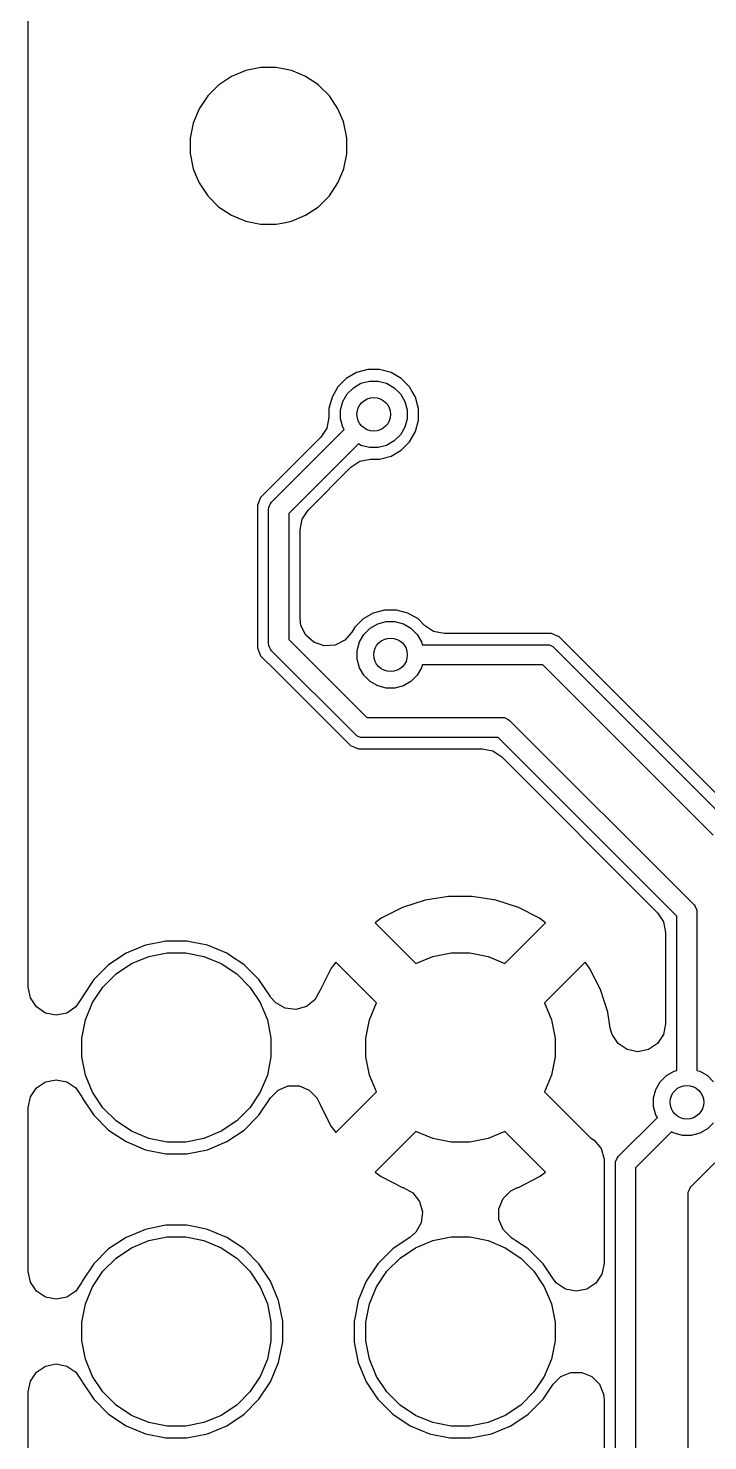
# Model space of a CAD drawing. Header units: inches. Extents: x 2.6 to 14.2, y -7.9 to -3.5.
# Drawn here: x 8.5242 to 8.7634, y -5.0548 to -4.5576 of the extents above; entities that cross this region are included whole.
import ezdxf

# ---------------------------------------------------------------- set-up
doc = ezdxf.new("R2010")
doc.units = ezdxf.units.IN
doc.header["$MEASUREMENT"] = 0
doc.layers.add('B.Cu', color=153, linetype='CONTINUOUS', true_color=0x4d7fc4)

msp = doc.modelspace()

# ---------------------------------------------------------------- linework, layer by layer
at = {"layer": 'B.Cu', "linetype": 'CONTINUOUS'}
for p, q in [((8.52423, -4.5963), (8.52423, -4.32858)), ((8.60078, -4.5725), (8.59576, -4.57458)), ((8.60611, -4.57144), (8.60078, -4.5725)), ((8.60078, -4.5725), (8.60078, -4.5725)), ((8.61154, -4.57144), (8.60611, -4.57144)), ((8.60611, -4.57144), (8.60611, -4.57144)), ((8.61687, -4.5725), (8.61154, -4.57144)), ((8.61154, -4.57144), (8.61154, -4.57144)), ((8.62026, -4.5739), (8.61687, -4.5725)), ((8.61687, -4.5725), (8.61687, -4.5725)), ((8.59124, -4.57759), (8.5874, -4.58144)), ((8.59576, -4.57458), (8.59124, -4.57759)), ((8.59576, -4.57458), (8.59576, -4.57458)), ((8.62189, -4.57458), (8.62026, -4.5739)), ((8.62636, -4.57756), (8.62189, -4.57458)), ((8.62189, -4.57458), (8.62189, -4.57458)), ((8.6264, -4.57759), (8.62636, -4.57756)), ((8.63025, -4.58144), (8.6264, -4.57759)), ((8.5874, -4.58144), (8.58438, -4.58595)), ((8.63324, -4.58592), (8.63025, -4.58144)), ((8.63025, -4.58144), (8.63025, -4.58144)), ((8.58438, -4.58595), (8.58231, -4.59097)), ((8.58438, -4.58595), (8.58438, -4.58595)), ((8.63326, -4.58595), (8.63324, -4.58592)), ((8.63504, -4.59023), (8.63326, -4.58595)), ((8.58231, -4.59097), (8.58125, -4.5963)), ((8.58231, -4.59097), (8.58231, -4.59097)), ((8.63534, -4.59097), (8.63504, -4.59023)), ((8.63602, -4.59439), (8.63534, -4.59097)), ((8.63534, -4.59097), (8.63534, -4.59097)), ((8.52423, -4.89516), (8.52423, -4.5963)), ((8.58125, -4.5963), (8.58125, -4.60173)), ((8.6364, -4.5963), (8.63602, -4.59439)), ((8.6364, -4.60173), (8.6364, -4.5963)), ((8.58125, -4.60173), (8.58231, -4.60706)), ((8.63535, -4.60703), (8.63624, -4.60255)), ((8.63624, -4.60255), (8.6364, -4.60173)), ((8.58231, -4.60706), (8.58231, -4.60706)), ((8.58231, -4.60706), (8.58315, -4.60911)), ((8.63326, -4.61208), (8.63534, -4.60706)), ((8.63534, -4.60706), (8.63535, -4.60703)), ((8.58315, -4.60911), (8.58437, -4.61205)), ((8.58437, -4.61205), (8.58438, -4.61208)), ((8.58438, -4.61208), (8.58438, -4.61208)), ((8.58438, -4.61208), (8.5874, -4.6166)), ((8.63025, -4.6166), (8.63326, -4.61208)), ((8.5874, -4.6166), (8.5874, -4.6166)), ((8.5874, -4.6166), (8.59124, -4.62044)), ((8.6264, -4.62044), (8.63025, -4.6166)), ((8.59124, -4.62044), (8.59124, -4.62044)), ((8.59124, -4.62044), (8.59576, -4.62346)), ((8.59576, -4.62346), (8.59576, -4.62346)), ((8.59576, -4.62346), (8.59944, -4.62498)), ((8.61687, -4.62553), (8.62189, -4.62346)), ((8.62189, -4.62346), (8.6264, -4.62044)), ((8.59944, -4.62498), (8.60078, -4.62553)), ((8.60078, -4.62553), (8.60078, -4.62553)), ((8.60078, -4.62553), (8.60595, -4.62656)), ((8.60595, -4.62656), (8.60611, -4.62659)), ((8.60611, -4.62659), (8.61154, -4.62659)), ((8.61154, -4.62659), (8.6142, -4.62606)), ((8.6142, -4.62606), (8.61687, -4.62553)), ((8.61687, -4.62553), (8.61687, -4.62553)), ((8.61687, -4.62553), (8.61687, -4.62553)), ((8.64379, -4.67774), (8.63978, -4.67881)), ((8.64794, -4.67774), (8.64379, -4.67774)), ((8.65195, -4.67881), (8.64794, -4.67774)), ((8.63618, -4.68089), (8.63325, -4.68382)), ((8.63978, -4.67881), (8.63618, -4.68089)), ((8.63868, -4.68413), (8.64135, -4.68259)), ((8.64135, -4.68259), (8.64432, -4.68179)), ((8.64432, -4.68179), (8.64741, -4.68179)), ((8.64741, -4.68179), (8.65039, -4.68259)), ((8.65039, -4.68259), (8.65306, -4.68413)), ((8.65376, -4.67985), (8.65195, -4.67881)), ((8.65555, -4.68089), (8.65376, -4.67985)), ((8.65848, -4.68382), (8.65555, -4.68089)), ((8.63117, -4.68742), (8.6301, -4.69143)), ((8.63325, -4.68382), (8.63117, -4.68742)), ((8.63495, -4.68898), (8.6365, -4.68631)), ((8.6365, -4.68631), (8.63868, -4.68413)), ((8.65306, -4.68413), (8.65524, -4.68631)), ((8.65524, -4.68631), (8.65678, -4.68898)), ((8.65954, -4.68566), (8.65848, -4.68382)), ((8.66056, -4.68742), (8.65954, -4.68566)), ((8.66142, -4.69062), (8.66056, -4.68742)), ((8.6301, -4.69143), (8.6301, -4.6946)), ((8.63416, -4.69196), (8.63495, -4.68898)), ((8.63416, -4.69505), (8.63416, -4.69196)), ((8.65678, -4.68898), (8.65758, -4.69196)), ((8.65758, -4.69196), (8.65758, -4.69505)), ((8.66163, -4.69143), (8.66142, -4.69062)), ((8.66163, -4.69558), (8.66163, -4.69143)), ((8.6301, -4.6946), (8.62935, -4.69836)), ((8.63495, -4.69802), (8.63416, -4.69505)), ((8.63546, -4.6989), (8.63495, -4.69802)), ((8.65678, -4.69802), (8.65524, -4.70069)), ((8.65758, -4.69505), (8.65678, -4.69802)), ((8.66056, -4.69959), (8.66163, -4.69558)), ((8.62723, -4.70154), (8.60815, -4.72061)), ((8.6099, -4.72446), (8.63546, -4.6989)), ((8.62935, -4.69836), (8.62723, -4.70154)), ((8.65306, -4.70287), (8.65039, -4.70442)), ((8.65524, -4.70069), (8.65306, -4.70287)), ((8.65848, -4.70319), (8.66056, -4.69959)), ((8.64047, -4.70391), (8.61594, -4.72844)), ((8.64135, -4.70442), (8.64047, -4.70391)), ((8.64432, -4.70521), (8.64135, -4.70442)), ((8.64741, -4.70521), (8.64432, -4.70521)), ((8.65039, -4.70442), (8.64741, -4.70521)), ((8.65195, -4.7082), (8.65555, -4.70612)), ((8.65555, -4.70612), (8.65848, -4.70319)), ((8.62277, -4.7272), (8.63783, -4.71214)), ((8.63783, -4.71214), (8.64101, -4.71002)), ((8.64101, -4.71002), (8.64477, -4.70927)), ((8.64477, -4.70927), (8.64794, -4.70927)), ((8.64794, -4.70927), (8.65195, -4.7082)), ((8.60604, -4.72272), (8.6049, -4.72548)), ((8.60815, -4.72061), (8.60604, -4.72272)), ((8.60815, -4.72061), (8.60815, -4.72061)), ((8.60815, -4.72061), (8.60815, -4.72061)), ((8.6049, -4.72548), (8.6049, -4.7757)), ((8.60886, -4.72697), (8.60893, -4.72628)), ((8.60886, -4.77421), (8.60886, -4.72697)), ((8.60893, -4.72628), (8.6094, -4.72513)), ((8.6094, -4.72513), (8.60946, -4.725)), ((8.60946, -4.725), (8.6099, -4.72446)), ((8.62065, -4.73038), (8.62277, -4.7272)), ((8.61594, -4.72844), (8.61594, -4.77274)), ((8.6199, -4.73414), (8.62065, -4.73038)), ((8.6199, -4.76523), (8.6199, -4.73414)), ((8.6497, -4.76238), (8.64569, -4.76346)), ((8.65385, -4.76238), (8.6497, -4.76238)), ((8.65786, -4.76346), (8.65385, -4.76238)), ((8.62024, -4.76777), (8.6199, -4.76523)), ((8.64209, -4.76553), (8.63915, -4.76847)), ((8.64569, -4.76346), (8.64209, -4.76553)), ((8.64458, -4.76878), (8.64725, -4.76724)), ((8.64725, -4.76724), (8.65023, -4.76644)), ((8.65023, -4.76644), (8.65331, -4.76644)), ((8.65331, -4.76644), (8.65629, -4.76724)), ((8.65629, -4.76724), (8.65896, -4.76878)), ((8.66145, -4.76553), (8.65786, -4.76346)), ((8.6637, -4.76778), (8.66145, -4.76553)), ((8.66145, -4.76553), (8.66145, -4.76553)), ((8.62193, -4.7712), (8.62024, -4.76777)), ((8.6248, -4.77372), (8.62193, -4.7712)), ((8.63819, -4.77013), (8.63567, -4.77301)), ((8.63915, -4.76847), (8.63819, -4.77013)), ((8.64086, -4.77363), (8.6424, -4.77096)), ((8.6424, -4.77096), (8.64458, -4.76878)), ((8.65896, -4.76878), (8.66114, -4.77096)), ((8.66114, -4.77096), (8.66268, -4.77363)), ((8.66688, -4.7699), (8.6637, -4.76778)), ((8.67063, -4.77065), (8.66688, -4.7699)), ((8.70838, -4.77065), (8.67063, -4.77065)), ((8.71114, -4.77179), (8.70838, -4.77065)), ((8.70838, -4.77065), (8.70838, -4.77065)), ((8.71325, -4.7739), (8.71114, -4.77179)), ((8.71114, -4.77179), (8.71114, -4.77179)), ((8.71114, -4.77179), (8.71114, -4.77179)), ((8.6049, -4.7757), (8.60604, -4.77846)), ((8.60893, -4.7749), (8.60886, -4.77421)), ((8.60926, -4.7757), (8.60893, -4.7749)), ((8.60946, -4.77618), (8.60926, -4.7757)), ((8.6099, -4.77672), (8.60946, -4.77618)), ((8.63942, -4.80625), (8.6099, -4.77672)), ((8.61594, -4.77274), (8.6434, -4.8002)), ((8.62843, -4.77495), (8.6248, -4.77372)), ((8.63224, -4.7747), (8.62843, -4.77495)), ((8.63567, -4.77301), (8.63224, -4.7747)), ((8.64006, -4.77661), (8.64086, -4.77363)), ((8.64006, -4.77969), (8.64006, -4.77661)), ((8.66268, -4.77363), (8.66295, -4.77461)), ((8.66295, -4.77461), (8.70689, -4.77461)), ((8.70689, -4.77461), (8.70758, -4.77467)), ((8.70758, -4.77467), (8.70847, -4.77504)), ((8.70847, -4.77504), (8.70886, -4.7752)), ((8.70886, -4.7752), (8.7094, -4.77564)), ((8.7094, -4.77564), (8.77039, -4.83664)), ((8.76775, -4.82841), (8.71325, -4.7739)), ((8.71325, -4.7739), (8.71325, -4.7739)), ((8.60604, -4.77846), (8.60604, -4.77846)), ((8.60604, -4.77846), (8.60604, -4.77846)), ((8.60604, -4.77846), (8.60815, -4.78057)), ((8.60815, -4.78057), (8.60815, -4.78057)), ((8.60815, -4.78057), (8.60953, -4.78195)), ((8.60953, -4.78195), (8.63557, -4.80799)), ((8.64086, -4.78267), (8.64006, -4.77969)), ((8.66295, -4.78169), (8.66268, -4.78267)), ((8.70542, -4.78169), (8.66295, -4.78169)), ((8.76538, -4.84165), (8.70542, -4.78169)), ((8.6424, -4.78534), (8.64086, -4.78267)), ((8.64458, -4.78752), (8.6424, -4.78534)), ((8.64725, -4.78906), (8.64458, -4.78752)), ((8.65896, -4.78752), (8.65629, -4.78906)), ((8.66114, -4.78534), (8.65896, -4.78752)), ((8.66268, -4.78267), (8.66114, -4.78534)), ((8.65023, -4.78986), (8.64725, -4.78906)), ((8.65331, -4.78986), (8.65023, -4.78986)), ((8.65629, -4.78906), (8.65331, -4.78986)), ((8.6434, -4.8002), (8.69114, -4.8002)), ((8.69114, -4.8002), (8.69183, -4.80026)), ((8.69183, -4.80026), (8.69274, -4.80064)), ((8.69274, -4.80064), (8.69311, -4.80079)), ((8.69311, -4.80079), (8.69365, -4.80123)), ((8.69365, -4.80123), (8.75861, -4.8662)), ((8.63996, -4.80669), (8.63942, -4.80625)), ((8.64033, -4.80684), (8.63996, -4.80669)), ((8.64124, -4.80722), (8.64033, -4.80684)), ((8.64193, -4.80728), (8.64124, -4.80722)), ((8.68967, -4.80728), (8.64193, -4.80728)), ((8.75256, -4.87017), (8.68967, -4.80728)), ((8.63557, -4.80799), (8.63557, -4.80799)), ((8.63557, -4.80799), (8.63557, -4.80799)), ((8.63557, -4.80799), (8.63557, -4.80799)), ((8.63557, -4.80799), (8.63768, -4.8101)), ((8.63768, -4.8101), (8.63768, -4.8101)), ((8.63768, -4.8101), (8.64044, -4.81124)), ((8.64044, -4.81124), (8.64044, -4.81124)), ((8.64044, -4.81124), (8.64044, -4.81124)), ((8.64044, -4.81124), (8.68397, -4.81124)), ((8.68397, -4.81124), (8.68773, -4.81199)), ((8.68773, -4.81199), (8.69091, -4.81411)), ((8.69091, -4.81411), (8.74573, -4.86894)), ((8.65598, -4.86708), (8.64852, -4.87088)), ((8.66393, -4.8645), (8.65598, -4.86708)), ((8.65598, -4.86708), (8.65598, -4.86708)), ((8.67219, -4.86319), (8.66393, -4.8645)), ((8.68056, -4.86319), (8.67219, -4.86319)), ((8.68882, -4.8645), (8.68056, -4.86319)), ((8.69678, -4.86708), (8.68882, -4.8645)), ((8.70423, -4.87088), (8.69678, -4.86708)), ((8.69678, -4.86708), (8.69678, -4.86708)), ((8.75861, -4.8662), (8.75905, -4.86673)), ((8.75905, -4.86673), (8.75905, -4.86673)), ((8.75905, -4.86673), (8.75958, -4.86801)), ((8.64852, -4.87088), (8.64639, -4.87243)), ((8.64852, -4.87088), (8.64852, -4.87088)), ((8.70637, -4.87243), (8.70423, -4.87088)), ((8.70423, -4.87088), (8.70423, -4.87088)), ((8.74573, -4.86894), (8.74786, -4.87212)), ((8.74786, -4.87212), (8.7486, -4.87587)), ((8.75256, -4.92446), (8.75256, -4.87017)), ((8.75958, -4.86801), (8.75965, -4.8687)), ((8.75965, -4.8687), (8.75965, -4.92446)), ((8.64639, -4.87243), (8.66073, -4.88677)), ((8.69202, -4.88677), (8.70637, -4.87243)), ((8.7486, -4.87587), (8.7486, -4.90803)), ((8.56546, -4.88036), (8.55865, -4.88318)), ((8.5704, -4.87937), (8.56546, -4.88036)), ((8.57269, -4.87892), (8.5704, -4.87937)), ((8.58006, -4.87892), (8.57269, -4.87892)), ((8.58236, -4.87937), (8.58006, -4.87892)), ((8.58729, -4.88036), (8.58236, -4.87937)), ((8.5941, -4.88318), (8.58729, -4.88036)), ((8.55865, -4.88318), (8.55252, -4.88727)), ((8.55515, -4.89047), (8.5606, -4.88683)), ((8.55865, -4.88318), (8.55865, -4.88318)), ((8.5606, -4.88683), (8.56666, -4.88431)), ((8.56666, -4.88431), (8.5731, -4.88304)), ((8.5731, -4.88304), (8.57966, -4.88304)), ((8.57966, -4.88304), (8.58609, -4.88431)), ((8.58609, -4.88431), (8.59215, -4.88683)), ((8.59215, -4.88683), (8.59761, -4.89047)), ((8.59537, -4.88402), (8.5941, -4.88318)), ((8.5941, -4.88318), (8.5941, -4.88318)), ((8.59581, -4.88432), (8.59537, -4.88402)), ((8.59942, -4.88673), (8.59581, -4.88432)), ((8.60023, -4.88727), (8.59942, -4.88673)), ((8.63247, -4.88635), (8.63092, -4.88848)), ((8.64681, -4.90069), (8.63247, -4.88635)), ((8.66073, -4.88677), (8.66666, -4.88432)), ((8.66666, -4.88432), (8.6731, -4.88304)), ((8.6731, -4.88304), (8.67966, -4.88304)), ((8.67966, -4.88304), (8.68609, -4.88432)), ((8.68609, -4.88432), (8.69202, -4.88677)), ((8.72029, -4.88635), (8.70594, -4.90069)), ((8.72184, -4.88848), (8.72029, -4.88635)), ((8.72029, -4.88635), (8.72029, -4.88635)), ((8.55252, -4.88727), (8.54731, -4.89248)), ((8.55051, -4.89511), (8.55515, -4.89047)), ((8.59761, -4.89047), (8.60225, -4.89511)), ((8.60544, -4.89248), (8.60023, -4.88727)), ((8.63092, -4.88848), (8.62712, -4.89594)), ((8.63092, -4.88848), (8.63092, -4.88848)), ((8.72563, -4.89594), (8.72184, -4.88848)), ((8.52498, -4.89891), (8.52423, -4.89516)), ((8.54731, -4.89248), (8.54322, -4.89861)), ((8.54686, -4.90056), (8.55051, -4.89511)), ((8.60225, -4.89511), (8.60589, -4.90056)), ((8.60934, -4.89831), (8.60544, -4.89248)), ((8.62703, -4.89622), (8.62516, -4.89956)), ((8.62712, -4.89594), (8.62703, -4.89622)), ((8.62712, -4.89594), (8.62712, -4.89594)), ((8.72822, -4.90389), (8.72563, -4.89594)), ((8.72563, -4.89594), (8.72563, -4.89594)), ((8.5271, -4.90209), (8.52498, -4.89891)), ((8.54309, -4.89891), (8.54097, -4.90209)), ((8.54322, -4.89861), (8.54309, -4.89891)), ((8.54322, -4.89861), (8.54322, -4.89861)), ((8.54435, -4.90662), (8.54686, -4.90056)), ((8.60589, -4.90056), (8.6084, -4.90662)), ((8.60956, -4.89864), (8.60934, -4.89831)), ((8.61134, -4.90064), (8.60956, -4.89864)), ((8.61468, -4.90251), (8.61134, -4.90064)), ((8.62216, -4.90192), (8.61848, -4.90296)), ((8.62516, -4.89956), (8.62216, -4.90192)), ((8.64435, -4.90662), (8.64681, -4.90069)), ((8.70594, -4.90069), (8.7084, -4.90662)), ((8.53028, -4.90422), (8.5271, -4.90209)), ((8.53404, -4.90496), (8.53028, -4.90422)), ((8.53779, -4.90422), (8.53404, -4.90496)), ((8.54097, -4.90209), (8.53779, -4.90422)), ((8.54307, -4.91306), (8.54435, -4.90662)), ((8.6084, -4.90662), (8.60968, -4.91306)), ((8.61848, -4.90296), (8.61468, -4.90251)), ((8.64307, -4.91306), (8.64435, -4.90662)), ((8.7084, -4.90662), (8.70968, -4.91306)), ((8.72912, -4.90956), (8.72822, -4.90389)), ((8.75753, -4.96541), (8.81791, -4.90503)), ((8.72974, -4.91178), (8.72912, -4.90956)), ((8.73187, -4.91496), (8.72974, -4.91178)), ((8.74786, -4.91178), (8.74573, -4.91496)), ((8.7486, -4.90803), (8.74786, -4.91178)), ((8.54307, -4.91962), (8.54307, -4.91306)), ((8.60968, -4.91306), (8.60968, -4.91962)), ((8.64307, -4.91962), (8.64307, -4.91306)), ((8.70968, -4.91306), (8.70968, -4.91962)), ((8.73505, -4.91709), (8.73187, -4.91496)), ((8.74573, -4.91496), (8.74255, -4.91709)), ((8.54435, -4.92605), (8.54307, -4.91962)), ((8.60968, -4.91962), (8.6084, -4.92605)), ((8.64435, -4.92605), (8.64307, -4.91962)), ((8.70968, -4.91962), (8.7084, -4.92605)), ((8.7388, -4.91783), (8.73505, -4.91709)), ((8.74255, -4.91709), (8.7388, -4.91783)), ((8.54686, -4.93211), (8.54435, -4.92605)), ((8.6084, -4.92605), (8.60589, -4.93211)), ((8.64681, -4.93199), (8.64435, -4.92605)), ((8.7084, -4.92605), (8.70594, -4.93199)), ((8.74673, -4.92844), (8.74891, -4.92626)), ((8.74891, -4.92626), (8.75158, -4.92472)), ((8.75158, -4.92472), (8.75256, -4.92446)), ((8.75965, -4.92446), (8.76062, -4.92472)), ((8.76062, -4.92472), (8.76329, -4.92626)), ((8.76329, -4.92626), (8.76547, -4.92844)), ((8.52498, -4.93377), (8.5271, -4.93059)), ((8.5271, -4.93059), (8.53028, -4.92846)), ((8.53028, -4.92846), (8.53404, -4.92771)), ((8.53404, -4.92771), (8.53779, -4.92846)), ((8.53779, -4.92846), (8.54097, -4.93059)), ((8.54097, -4.93059), (8.54309, -4.93377)), ((8.60956, -4.93404), (8.61226, -4.93134)), ((8.61226, -4.93134), (8.61579, -4.92987)), ((8.61579, -4.92987), (8.61962, -4.92987)), ((8.61962, -4.92987), (8.62315, -4.93134)), ((8.62315, -4.93134), (8.62586, -4.93404)), ((8.74439, -4.93409), (8.74519, -4.93111)), ((8.74519, -4.93111), (8.74673, -4.92844)), ((8.52423, -4.93752), (8.52498, -4.93377)), ((8.54309, -4.93377), (8.54309, -4.93377)), ((8.54309, -4.93377), (8.54322, -4.93406)), ((8.54322, -4.93406), (8.54322, -4.93406)), ((8.54322, -4.93406), (8.54727, -4.94014)), ((8.55051, -4.93757), (8.54686, -4.93211)), ((8.60589, -4.93211), (8.60225, -4.93757)), ((8.60544, -4.94019), (8.60954, -4.93406)), ((8.60954, -4.93406), (8.60956, -4.93404)), ((8.60954, -4.93406), (8.60954, -4.93406)), ((8.62586, -4.93404), (8.62703, -4.93646)), ((8.62703, -4.93646), (8.62712, -4.93674)), ((8.62712, -4.93674), (8.62712, -4.93674)), ((8.62712, -4.93674), (8.63092, -4.94419)), ((8.63247, -4.94633), (8.64681, -4.93199)), ((8.70594, -4.93199), (8.72215, -4.94819)), ((8.74439, -4.93717), (8.74439, -4.93409)), ((8.52423, -4.99516), (8.52423, -4.93752)), ((8.54727, -4.94014), (8.54731, -4.94019)), ((8.54731, -4.94019), (8.55252, -4.94541)), ((8.55515, -4.94221), (8.55051, -4.93757)), ((8.60225, -4.93757), (8.59761, -4.94221)), ((8.60023, -4.94541), (8.60544, -4.94019)), ((8.73194, -4.95478), (8.7457, -4.94103)), ((8.74519, -4.94015), (8.74439, -4.93717)), ((8.7457, -4.94103), (8.74519, -4.94015)), ((8.55252, -4.94541), (8.55865, -4.9495)), ((8.5606, -4.94585), (8.55515, -4.94221)), ((8.56666, -4.94836), (8.5606, -4.94585)), ((8.59215, -4.94585), (8.58609, -4.94836)), ((8.59761, -4.94221), (8.59215, -4.94585)), ((8.5941, -4.9495), (8.60023, -4.94541)), ((8.63092, -4.94419), (8.63092, -4.94419)), ((8.63092, -4.94419), (8.63247, -4.94633)), ((8.66073, -4.9459), (8.64639, -4.96025)), ((8.66666, -4.94836), (8.66073, -4.9459)), ((8.69202, -4.9459), (8.68609, -4.94836)), ((8.70637, -4.96025), (8.69202, -4.9459)), ((8.75071, -4.94604), (8.73799, -4.95875)), ((8.75158, -4.94654), (8.75071, -4.94604)), ((8.75456, -4.94734), (8.75158, -4.94654)), ((8.76062, -4.94654), (8.75764, -4.94734)), ((8.76329, -4.945), (8.76062, -4.94654)), ((8.76547, -4.94282), (8.76329, -4.945)), ((8.55865, -4.9495), (8.55865, -4.9495)), ((8.55865, -4.9495), (8.55865, -4.9495)), ((8.55865, -4.9495), (8.56546, -4.95232)), ((8.5731, -4.94964), (8.56666, -4.94836)), ((8.57966, -4.94964), (8.5731, -4.94964)), ((8.58609, -4.94836), (8.57966, -4.94964)), ((8.58729, -4.95232), (8.5941, -4.9495)), ((8.6731, -4.94964), (8.66666, -4.94836)), ((8.67966, -4.94964), (8.6731, -4.94964)), ((8.68609, -4.94836), (8.67966, -4.94964)), ((8.72215, -4.94819), (8.72351, -4.94895)), ((8.72351, -4.94895), (8.72588, -4.95196)), ((8.75764, -4.94734), (8.75456, -4.94734)), ((8.56546, -4.95232), (8.56546, -4.95232)), ((8.56546, -4.95232), (8.56546, -4.95232)), ((8.56546, -4.95232), (8.57269, -4.95376)), ((8.57269, -4.95376), (8.57269, -4.95376)), ((8.57269, -4.95376), (8.58006, -4.95376)), ((8.58006, -4.95376), (8.58729, -4.95232)), ((8.58006, -4.95376), (8.58006, -4.95376)), ((8.72588, -4.95196), (8.72692, -4.95564)), ((8.72692, -4.95564), (8.72695, -4.95641)), ((8.72695, -4.95641), (8.72695, -4.99235)), ((8.73091, -4.95728), (8.73097, -4.95659)), ((8.73097, -4.95659), (8.7315, -4.95531)), ((8.7315, -4.95531), (8.73194, -4.95478)), ((8.7315, -4.95531), (8.7315, -4.95531)), ((8.64639, -4.96025), (8.64639, -4.96025)), ((8.64639, -4.96025), (8.64852, -4.9618)), ((8.70423, -4.9618), (8.70637, -4.96025)), ((8.73091, -5.12904), (8.73091, -4.95728)), ((8.73799, -4.95875), (8.73799, -5.13167)), ((8.64852, -4.9618), (8.65598, -4.96559)), ((8.65598, -4.96559), (8.65598, -4.96559)), ((8.65598, -4.96559), (8.65626, -4.96569)), ((8.65626, -4.96569), (8.6596, -4.96756)), ((8.69408, -4.96686), (8.6965, -4.96569)), ((8.6965, -4.96569), (8.69678, -4.96559)), ((8.69678, -4.96559), (8.70423, -4.9618)), ((8.69678, -4.96559), (8.69678, -4.96559)), ((8.75656, -4.96722), (8.75696, -4.96628)), ((8.75696, -4.96628), (8.75709, -4.96594)), ((8.75709, -4.96594), (8.75753, -4.96541)), ((8.6596, -4.96756), (8.66196, -4.97056)), ((8.66196, -4.97056), (8.663, -4.97424)), ((8.68991, -4.9731), (8.69138, -4.96956)), ((8.69138, -4.96956), (8.69408, -4.96686)), ((8.7565, -4.96791), (8.75656, -4.96722)), ((8.7565, -5.22253), (8.7565, -4.96791)), ((8.663, -4.97424), (8.66255, -4.97804)), ((8.68991, -4.97692), (8.68991, -4.9731)), ((8.56546, -4.98036), (8.55865, -4.98318)), ((8.5698, -4.97949), (8.56546, -4.98036)), ((8.57269, -4.97892), (8.5698, -4.97949)), ((8.58006, -4.97892), (8.57269, -4.97892)), ((8.58356, -4.97961), (8.58006, -4.97892)), ((8.58729, -4.98036), (8.58356, -4.97961)), ((8.5941, -4.98318), (8.58729, -4.98036)), ((8.66068, -4.98138), (8.65868, -4.98316)), ((8.66255, -4.97804), (8.66068, -4.98138)), ((8.69138, -4.98046), (8.68991, -4.97692)), ((8.69408, -4.98316), (8.69138, -4.98046)), ((8.55865, -4.98318), (8.55252, -4.98727)), ((8.55865, -4.98318), (8.55865, -4.98318)), ((8.5606, -4.98683), (8.56666, -4.98431)), ((8.56666, -4.98431), (8.5731, -4.98304)), ((8.5731, -4.98304), (8.57966, -4.98304)), ((8.57966, -4.98304), (8.58609, -4.98431)), ((8.58609, -4.98431), (8.59215, -4.98683)), ((8.59989, -4.98704), (8.5941, -4.98318)), ((8.5941, -4.98318), (8.5941, -4.98318)), ((8.65868, -4.98316), (8.65252, -4.98727)), ((8.6606, -4.98683), (8.66666, -4.98431)), ((8.66666, -4.98431), (8.6731, -4.98304)), ((8.6731, -4.98304), (8.67966, -4.98304)), ((8.67966, -4.98304), (8.68609, -4.98431)), ((8.68609, -4.98431), (8.69215, -4.98683)), ((8.6941, -4.98318), (8.69408, -4.98316)), ((8.69588, -4.98436), (8.6941, -4.98318)), ((8.6941, -4.98318), (8.6941, -4.98318)), ((8.69989, -4.98704), (8.69588, -4.98436)), ((8.55252, -4.98727), (8.54731, -4.99248)), ((8.55051, -4.99511), (8.55515, -4.99047)), ((8.55515, -4.99047), (8.5606, -4.98683)), ((8.59215, -4.98683), (8.59761, -4.99047)), ((8.59761, -4.99047), (8.60225, -4.99511)), ((8.60023, -4.98727), (8.59989, -4.98704)), ((8.60544, -4.99248), (8.60023, -4.98727)), ((8.65252, -4.98727), (8.64731, -4.99248)), ((8.65051, -4.99511), (8.65515, -4.99047)), ((8.65515, -4.99047), (8.6606, -4.98683)), ((8.69215, -4.98683), (8.69761, -4.99047)), ((8.69761, -4.99047), (8.70225, -4.99511)), ((8.70023, -4.98727), (8.69989, -4.98704)), ((8.70544, -4.99248), (8.70023, -4.98727)), ((8.52498, -4.99891), (8.52423, -4.99516)), ((8.54731, -4.99248), (8.54322, -4.99861)), ((8.54686, -5.00056), (8.55051, -4.99511)), ((8.60225, -4.99511), (8.60589, -5.00056)), ((8.60954, -4.99861), (8.60544, -4.99248)), ((8.64731, -4.99248), (8.64322, -4.99861)), ((8.64686, -5.00056), (8.65051, -4.99511)), ((8.70225, -4.99511), (8.70589, -5.00056)), ((8.70544, -4.99248), (8.70544, -4.99248)), ((8.70544, -4.99248), (8.70544, -4.99248)), ((8.70899, -4.9978), (8.70544, -4.99248)), ((8.7262, -4.9961), (8.72408, -4.99928)), ((8.72695, -4.99235), (8.7262, -4.9961)), ((8.5271, -5.00209), (8.52498, -4.99891)), ((8.54309, -4.99891), (8.54097, -5.00209)), ((8.54322, -4.99861), (8.54309, -4.99891)), ((8.54322, -4.99861), (8.54322, -4.99861)), ((8.54435, -5.00662), (8.54686, -5.00056)), ((8.60589, -5.00056), (8.6084, -5.00662)), ((8.61224, -5.00513), (8.60954, -4.99861)), ((8.60954, -4.99861), (8.60954, -4.99861)), ((8.60954, -4.99861), (8.60954, -4.99861)), ((8.64322, -4.99861), (8.64039, -5.00542)), ((8.64322, -4.99861), (8.64322, -4.99861)), ((8.64435, -5.00662), (8.64686, -5.00056)), ((8.70589, -5.00056), (8.7084, -5.00662)), ((8.71021, -4.99928), (8.70899, -4.9978)), ((8.71339, -5.00141), (8.71021, -4.99928)), ((8.72408, -4.99928), (8.7209, -5.00141)), ((8.53028, -5.00422), (8.5271, -5.00209)), ((8.53404, -5.00496), (8.53028, -5.00422)), ((8.53779, -5.00422), (8.53404, -5.00496)), ((8.54097, -5.00209), (8.53779, -5.00422)), ((8.61236, -5.00542), (8.61224, -5.00513)), ((8.6138, -5.01265), (8.61236, -5.00542)), ((8.64039, -5.00542), (8.63938, -5.01052)), ((8.71715, -5.00215), (8.71339, -5.00141)), ((8.7209, -5.00141), (8.71715, -5.00215)), ((8.54307, -5.01306), (8.54435, -5.00662)), ((8.6084, -5.00662), (8.60968, -5.01306)), ((8.63938, -5.01052), (8.63896, -5.01265)), ((8.64307, -5.01306), (8.64435, -5.00662)), ((8.7084, -5.00662), (8.70968, -5.01306)), ((8.54307, -5.01962), (8.54307, -5.01306)), ((8.60968, -5.01306), (8.60968, -5.01962)), ((8.6138, -5.02002), (8.6138, -5.01265)), ((8.63896, -5.01265), (8.63896, -5.02002)), ((8.64307, -5.01962), (8.64307, -5.01306)), ((8.70968, -5.01306), (8.70968, -5.01962)), ((8.54435, -5.02605), (8.54307, -5.01962)), ((8.60968, -5.01962), (8.6084, -5.02605)), ((8.61236, -5.02725), (8.6138, -5.02002)), ((8.63896, -5.02002), (8.63946, -5.02257)), ((8.64435, -5.02605), (8.64307, -5.01962)), ((8.70968, -5.01962), (8.7084, -5.02605)), ((8.54686, -5.03211), (8.54435, -5.02605)), ((8.6084, -5.02605), (8.60589, -5.03211)), ((8.63946, -5.02257), (8.64039, -5.02725)), ((8.64686, -5.03211), (8.64435, -5.02605)), ((8.7084, -5.02605), (8.70589, -5.03211)), ((8.52498, -5.03377), (8.5271, -5.03059)), ((8.5271, -5.03059), (8.53028, -5.02846)), ((8.53028, -5.02846), (8.53404, -5.02771)), ((8.53404, -5.02771), (8.53779, -5.02846)), ((8.53779, -5.02846), (8.54097, -5.03059)), ((8.54097, -5.03059), (8.54309, -5.03377)), ((8.60954, -5.03406), (8.61236, -5.02725)), ((8.64039, -5.02725), (8.64322, -5.03406)), ((8.7117, -5.03218), (8.71523, -5.03071)), ((8.71523, -5.03071), (8.71906, -5.03071)), ((8.71906, -5.03071), (8.72259, -5.03218)), ((8.52423, -5.03752), (8.52498, -5.03377)), ((8.54309, -5.03377), (8.54309, -5.03377)), ((8.54309, -5.03377), (8.54322, -5.03406)), ((8.54322, -5.03406), (8.54322, -5.03406)), ((8.54322, -5.03406), (8.54731, -5.04019)), ((8.55051, -5.03757), (8.54686, -5.03211)), ((8.60589, -5.03211), (8.60225, -5.03757)), ((8.60544, -5.04019), (8.60954, -5.03406)), ((8.64322, -5.03406), (8.64322, -5.03406)), ((8.64322, -5.03406), (8.64625, -5.03861)), ((8.65051, -5.03757), (8.64686, -5.03211)), ((8.70589, -5.03211), (8.70225, -5.03757)), ((8.70544, -5.04019), (8.70899, -5.03488)), ((8.70899, -5.03488), (8.7117, -5.03218)), ((8.72259, -5.03218), (8.7253, -5.03488)), ((8.7253, -5.03488), (8.72676, -5.03841)), ((8.52423, -5.09516), (8.52423, -5.03752)), ((8.54731, -5.04019), (8.54731, -5.04019)), ((8.54731, -5.04019), (8.55252, -5.04541)), ((8.55515, -5.04221), (8.55051, -5.03757)), ((8.60225, -5.03757), (8.59761, -5.04221)), ((8.60023, -5.04541), (8.60544, -5.04019)), ((8.64625, -5.03861), (8.64731, -5.04019)), ((8.64731, -5.04019), (8.65252, -5.04541)), ((8.65515, -5.04221), (8.65051, -5.03757)), ((8.70225, -5.03757), (8.69761, -5.04221)), ((8.70023, -5.04541), (8.70544, -5.04019)), ((8.72676, -5.03841), (8.72695, -5.04033)), ((8.72695, -5.04033), (8.72695, -5.0712)), ((8.55252, -5.04541), (8.55865, -5.0495)), ((8.5606, -5.04585), (8.55515, -5.04221)), ((8.56666, -5.04836), (8.5606, -5.04585)), ((8.59215, -5.04585), (8.58609, -5.04836)), ((8.59761, -5.04221), (8.59215, -5.04585)), ((8.5941, -5.0495), (8.60023, -5.04541)), ((8.65252, -5.04541), (8.65865, -5.0495)), ((8.6606, -5.04585), (8.65515, -5.04221)), ((8.66666, -5.04836), (8.6606, -5.04585)), ((8.69215, -5.04585), (8.68609, -5.04836)), ((8.69761, -5.04221), (8.69215, -5.04585)), ((8.6941, -5.0495), (8.70023, -5.04541)), ((8.55865, -5.0495), (8.55865, -5.0495)), ((8.55865, -5.0495), (8.55865, -5.0495)), ((8.55865, -5.0495), (8.56546, -5.05232)), ((8.5731, -5.04964), (8.56666, -5.04836)), ((8.57966, -5.04964), (8.5731, -5.04964)), ((8.58609, -5.04836), (8.57966, -5.04964)), ((8.58729, -5.05232), (8.5941, -5.0495)), ((8.65865, -5.0495), (8.65865, -5.0495)), ((8.65865, -5.0495), (8.65865, -5.0495)), ((8.65865, -5.0495), (8.66546, -5.05232)), ((8.6731, -5.04964), (8.66666, -5.04836)), ((8.67966, -5.04964), (8.6731, -5.04964)), ((8.68609, -5.04836), (8.67966, -5.04964)), ((8.68729, -5.05232), (8.6941, -5.0495)), ((8.56546, -5.05232), (8.56546, -5.05232)), ((8.56546, -5.05232), (8.56546, -5.05232)), ((8.56546, -5.05232), (8.57269, -5.05376)), ((8.57269, -5.05376), (8.57269, -5.05376)), ((8.57269, -5.05376), (8.58006, -5.05376)), ((8.58006, -5.05376), (8.58729, -5.05232)), ((8.58006, -5.05376), (8.58006, -5.05376)), ((8.66546, -5.05232), (8.66546, -5.05232)), ((8.66546, -5.05232), (8.66546, -5.05232)), ((8.66546, -5.05232), (8.67269, -5.05376)), ((8.67269, -5.05376), (8.67269, -5.05376)), ((8.67269, -5.05376), (8.68006, -5.05376)), ((8.68006, -5.05376), (8.68729, -5.05232)), ((8.68006, -5.05376), (8.68006, -5.05376))]:
    msp.add_line(p, q, dxfattribs=at)
at = {"layer": 'B.Cu'}
for centre in [(8.64587, -4.6935), (8.65177, -4.77815), (8.7561, -4.93563)]:
    msp.add_circle(centre, 0.00591, dxfattribs=at)

doc.saveas('drawing.dxf')
